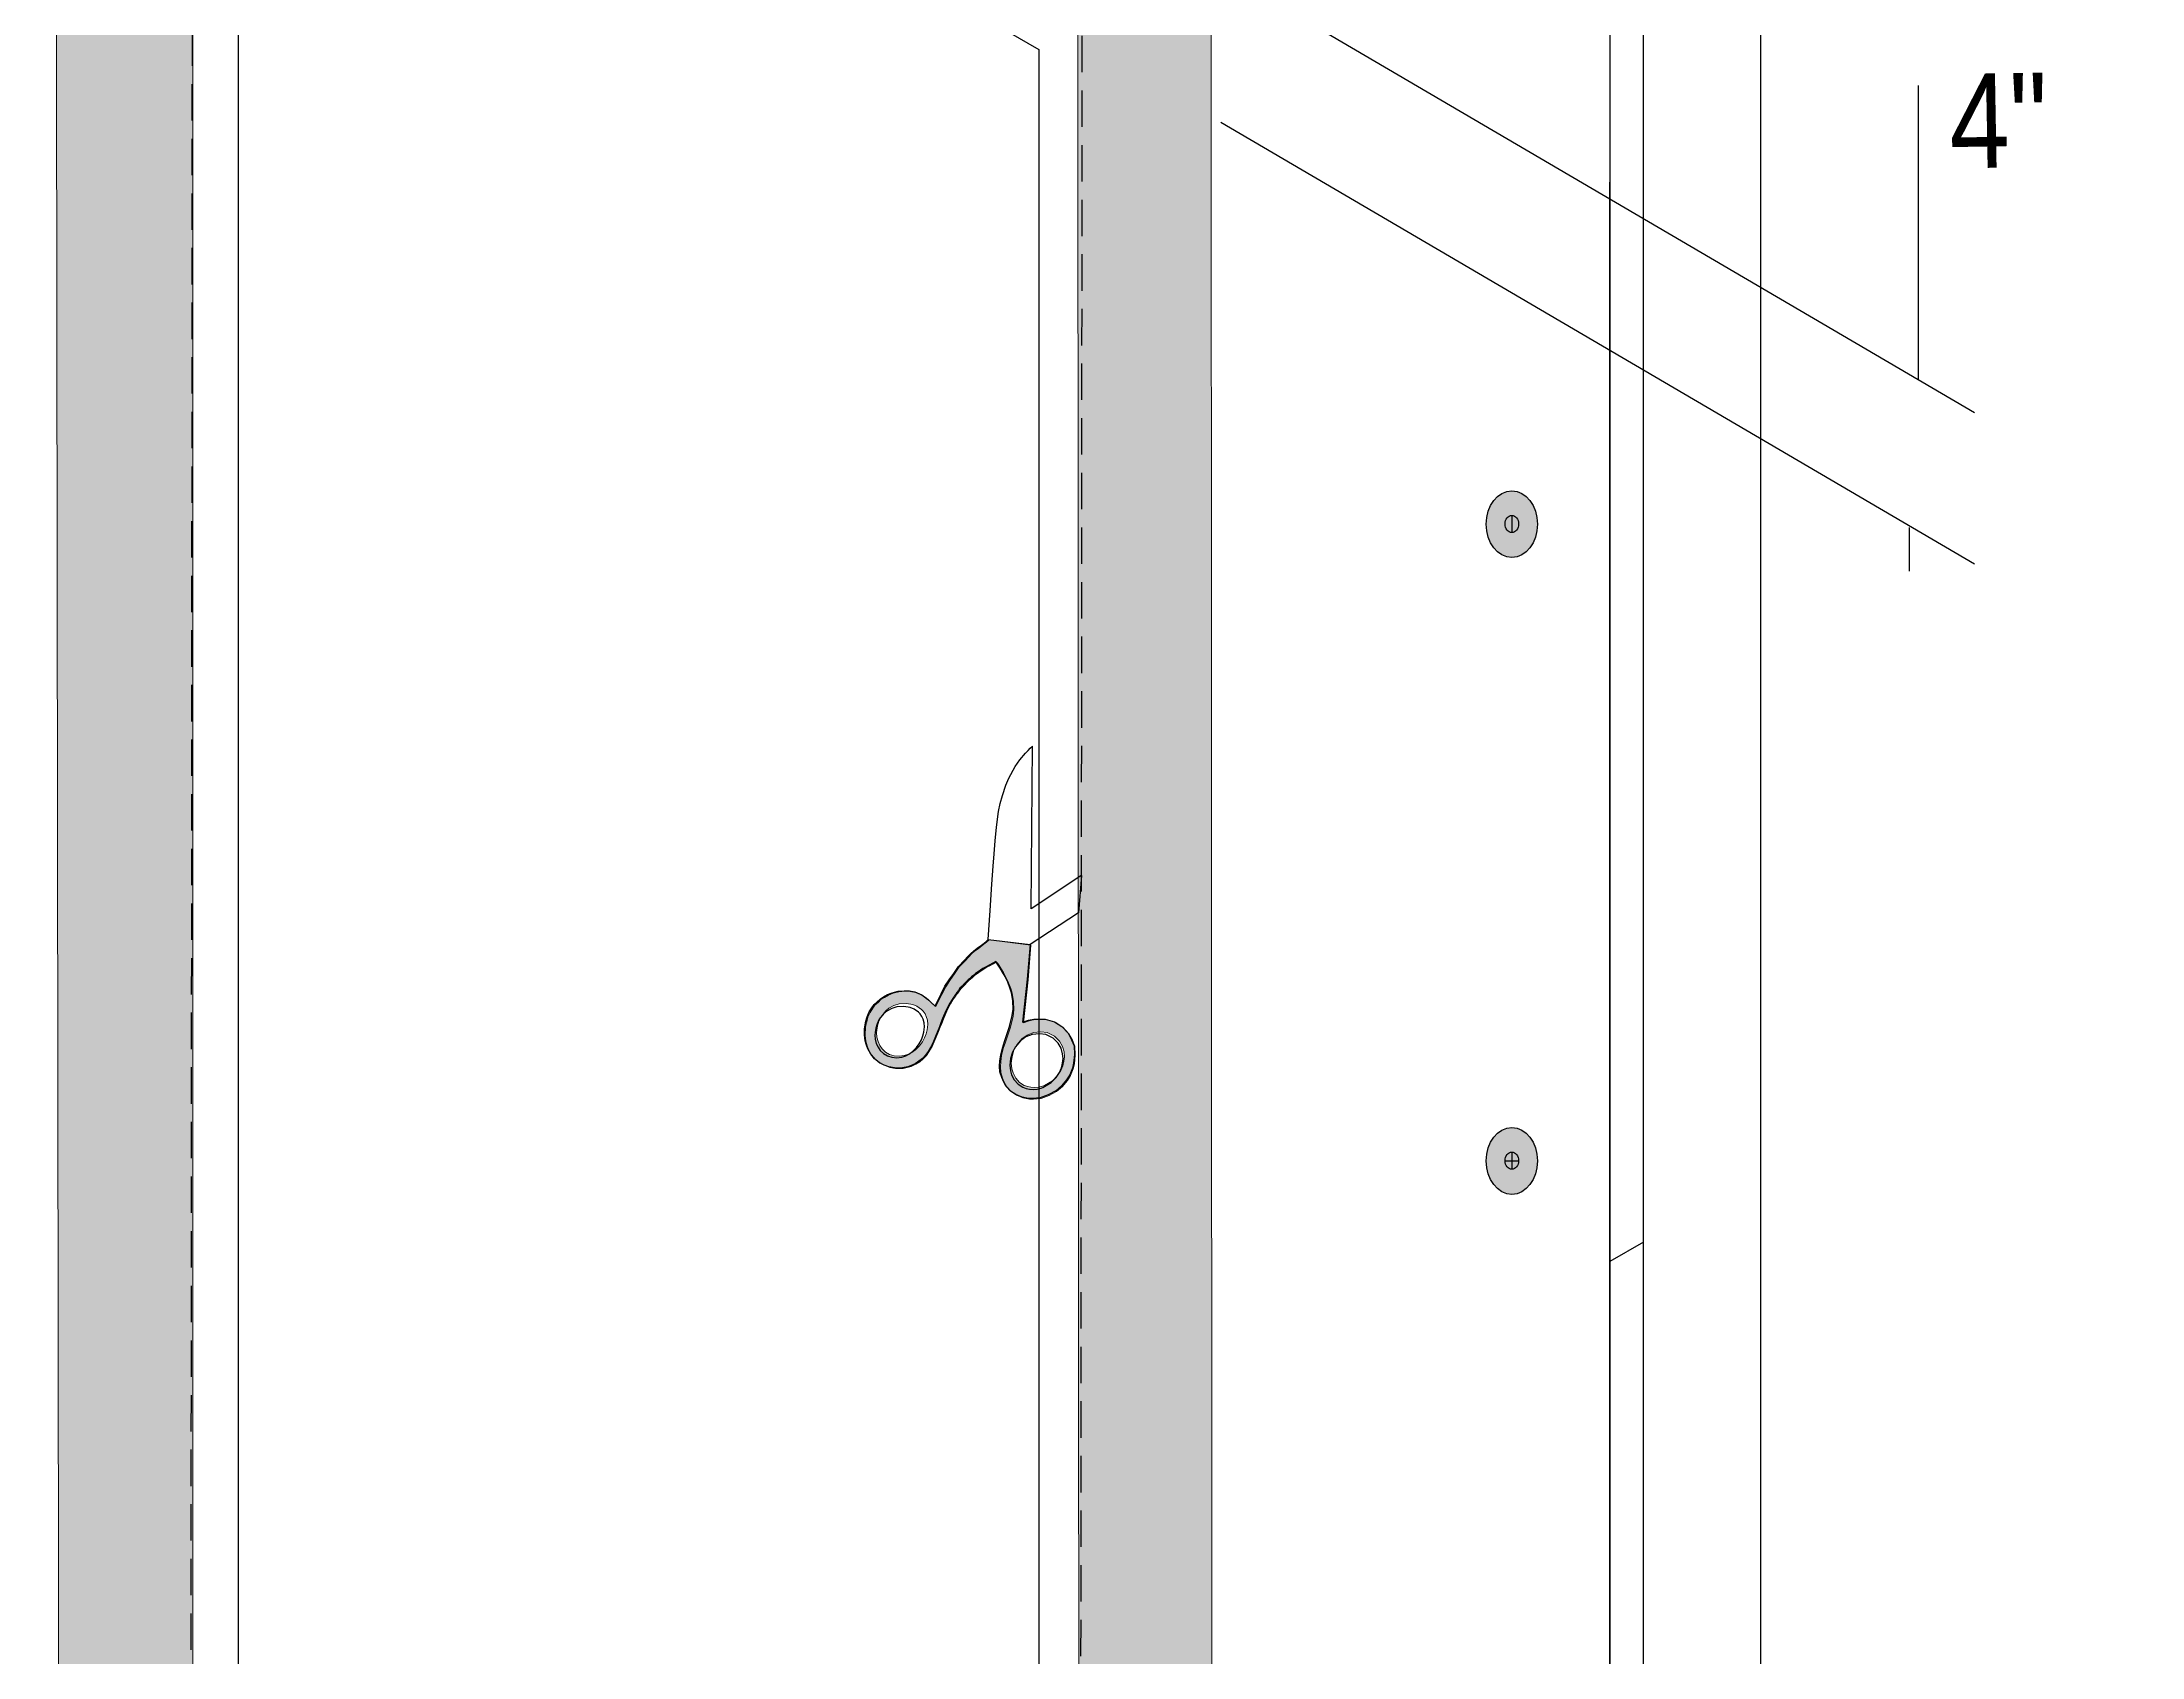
# Model space of a CAD drawing. Extents: x -1114 to 2135, y -829 to 1734.
# Drawn here: x 900.5 to 1200.7, y 1015.8 to 1246.8 of the extents above; entities that cross this region are included whole.
import ezdxf

# ---------------------------------------------------------------- set-up
doc = ezdxf.new("R2010")
doc.units = 0
doc.header["$MEASUREMENT"] = 0
doc.linetypes.add('AI-Linetype-0', pattern=[7.8125, 5.208333, -2.604167])
for name, color, linetype, lineweight in [('.ATI-HATCH', 7, 'Continuous', 0), ('G-ANNO-TTLB', 7, 'Continuous', 0), ('TYVEK', 7, 'Continuous', 0)]:
    doc.layers.add(name, color=color, linetype=linetype, lineweight=lineweight)

msp = doc.modelspace()

# ---------------------------------------------------------------- hatches: boundary and pattern name
at = {"layer": '.ATI-HATCH', "true_color": 0x808080, "transparency": 33554687}
h = msp.add_hatch(color=8, dxfattribs=at)
edge = h.paths.add_edge_path()
edge.add_spline(control_points=[(1040.58, 1104.26), (1040.58, 1104.26), (1039.83, 1103.41), (1039.83, 1103.41), (1039.83, 1103.41), (1039.42, 1102.62), (1039.42, 1102.62), (1039.42, 1102.62), (1039.16, 1101.74), (1039.16, 1101.74), (1039.16, 1101.74), (1039.06, 1100.78), (1039.06, 1100.78), (1039.06, 1100.78), (1039.14, 1099.97), (1039.14, 1099.97), (1039.14, 1099.97), (1039.31, 1099.4), (1039.31, 1099.4), (1039.31, 1099.4), (1039.69, 1098.65), (1039.69, 1098.65), (1039.69, 1098.65), (1040.24, 1098.03), (1040.24, 1098.03), (1040.24, 1098.03), (1040.91, 1097.6), (1040.91, 1097.6), (1040.91, 1097.6), (1041.4, 1097.42), (1041.4, 1097.42), (1041.4, 1097.42), (1041.85, 1097.33), (1041.85, 1097.33), (1041.85, 1097.33), (1042.41, 1097.3), (1042.41, 1097.3), (1042.41, 1097.3), (1042.95, 1097.35), (1042.95, 1097.35), (1042.95, 1097.35), (1043.5, 1097.47), (1043.5, 1097.47), (1043.5, 1097.47), (1043.79, 1097.57), (1043.79, 1097.57), (1043.79, 1097.57), (1044.95, 1098.27), (1044.95, 1098.27), (1044.95, 1098.27), (1045.68, 1099), (1045.68, 1099), (1045.68, 1099), (1046.15, 1099.73), (1046.15, 1099.73), (1046.15, 1099.73), (1046.42, 1100.4), (1046.42, 1100.4), (1046.42, 1100.4), (1046.58, 1101.04), (1046.58, 1101.04), (1046.58, 1101.04), (1046.65, 1101.7), (1046.65, 1101.7), (1046.65, 1101.7), (1046.6, 1102.41), (1046.6, 1102.41), (1046.6, 1102.41), (1046.38, 1103.18), (1046.38, 1103.18), (1046.38, 1103.18), (1045.96, 1103.91), (1045.96, 1103.91), (1045.96, 1103.91), (1045.23, 1104.64), (1045.23, 1104.64), (1045.23, 1104.64), (1044.18, 1105.14), (1044.18, 1105.14), (1044.18, 1105.14), (1043.27, 1105.27), (1043.27, 1105.27), (1043.27, 1105.27), (1042.25, 1105.17), (1042.25, 1105.17), (1042.25, 1105.17), (1041.32, 1104.8), (1041.32, 1104.8), (1041.32, 1104.8), (1040.58, 1104.26), (1040.58, 1104.26)], knot_values=[0, 0, 0, 0, 1, 1, 1, 2, 2, 2, 3, 3, 3, 4, 4, 4, 5, 5, 5, 6, 6, 6, 7, 7, 7, 8, 8, 8, 9, 9, 9, 10, 10, 10, 11, 11, 11, 12, 12, 12, 13, 13, 13, 14, 14, 14, 15, 15, 15, 16, 16, 16, 17, 17, 17, 18, 18, 18, 19, 19, 19, 20, 20, 20, 21, 21, 21, 22, 22, 22, 23, 23, 23, 24, 24, 24, 25, 25, 25, 26, 26, 26, 27, 27, 27, 28, 28, 28, 29, 29, 29, 30, 30, 30, 30], degree=3, periodic=0)
edge = h.paths.add_edge_path()
edge.add_spline(control_points=[(1026.48, 1108.22), (1026.48, 1108.22), (1026.24, 1108.47), (1026.24, 1108.47), (1026.24, 1108.47), (1025.57, 1108.94), (1025.57, 1108.94), (1025.57, 1108.94), (1024.99, 1109.17), (1024.99, 1109.17), (1024.99, 1109.17), (1024.07, 1109.31), (1024.07, 1109.31), (1024.07, 1109.31), (1023.05, 1109.25), (1023.05, 1109.25), (1023.05, 1109.25), (1022.28, 1109.01), (1022.28, 1109.01), (1022.28, 1109.01), (1021.57, 1108.62), (1021.57, 1108.62), (1021.57, 1108.62), (1021.12, 1108.26), (1021.12, 1108.26), (1021.12, 1108.26), (1020.44, 1107.42), (1020.44, 1107.42), (1020.44, 1107.42), (1020.11, 1106.77), (1020.11, 1106.77), (1020.11, 1106.77), (1019.92, 1106.12), (1019.92, 1106.12), (1019.92, 1106.12), (1019.83, 1105.5), (1019.83, 1105.5), (1019.83, 1105.5), (1019.8, 1105.09), (1019.8, 1105.09), (1019.8, 1105.09), (1019.84, 1104.49), (1019.84, 1104.49), (1019.84, 1104.49), (1020.01, 1103.85), (1020.01, 1103.85), (1020.01, 1103.85), (1020.27, 1103.28), (1020.27, 1103.28), (1020.27, 1103.28), (1020.59, 1102.82), (1020.59, 1102.82), (1020.59, 1102.82), (1021.06, 1102.37), (1021.06, 1102.37), (1021.06, 1102.37), (1021.66, 1102.02), (1021.66, 1102.02), (1021.66, 1102.02), (1022.3, 1101.82), (1022.3, 1101.82), (1022.3, 1101.82), (1023.03, 1101.76), (1023.03, 1101.76), (1023.03, 1101.76), (1023.76, 1101.85), (1023.76, 1101.85), (1023.76, 1101.85), (1024.35, 1102.04), (1024.35, 1102.04), (1024.35, 1102.04), (1024.82, 1102.29), (1024.82, 1102.29), (1024.82, 1102.29), (1025.35, 1102.69), (1025.35, 1102.69), (1025.35, 1102.69), (1025.93, 1103.26), (1025.93, 1103.26), (1025.93, 1103.26), (1026.34, 1103.81), (1026.34, 1103.81), (1026.34, 1103.81), (1026.66, 1104.4), (1026.66, 1104.4), (1026.66, 1104.4), (1026.88, 1104.99), (1026.88, 1104.99), (1026.88, 1104.99), (1027.01, 1105.52), (1027.01, 1105.52), (1027.01, 1105.52), (1027.08, 1105.94), (1027.08, 1105.94), (1027.08, 1105.94), (1027.11, 1106.31), (1027.11, 1106.31), (1027.11, 1106.31), (1027.07, 1106.92), (1027.07, 1106.92), (1027.07, 1106.92), (1026.91, 1107.47), (1026.91, 1107.47), (1026.91, 1107.47), (1026.73, 1107.85), (1026.73, 1107.85), (1026.73, 1107.85), (1026.48, 1108.22), (1026.48, 1108.22)], knot_values=[0, 0, 0, 0, 1, 1, 1, 2, 2, 2, 3, 3, 3, 4, 4, 4, 5, 5, 5, 6, 6, 6, 7, 7, 7, 8, 8, 8, 9, 9, 9, 10, 10, 10, 11, 11, 11, 12, 12, 12, 13, 13, 13, 14, 14, 14, 15, 15, 15, 16, 16, 16, 17, 17, 17, 18, 18, 18, 19, 19, 19, 20, 20, 20, 21, 21, 21, 22, 22, 22, 23, 23, 23, 24, 24, 24, 25, 25, 25, 26, 26, 26, 27, 27, 27, 28, 28, 28, 29, 29, 29, 30, 30, 30, 31, 31, 31, 32, 32, 32, 33, 33, 33, 34, 34, 34, 35, 35, 35, 36, 36, 36, 36], degree=3, periodic=0)
edge.add_line((1026.48, 1108.22), (1026.48, 1108.22))
edge = h.paths.add_edge_path()
edge.add_spline(control_points=[(1036.91, 1115.26), (1036.91, 1115.26), (1036.53, 1114.99), (1036.53, 1114.99), (1036.53, 1114.99), (1035.98, 1114.72), (1035.98, 1114.72), (1035.98, 1114.72), (1035.58, 1114.5), (1035.58, 1114.5), (1035.58, 1114.5), (1035.12, 1114.22), (1035.12, 1114.22), (1035.12, 1114.22), (1034.76, 1113.99), (1034.76, 1113.99), (1034.76, 1113.99), (1034.41, 1113.75), (1034.41, 1113.75), (1034.41, 1113.75), (1034.07, 1113.5), (1034.07, 1113.5), (1034.07, 1113.5), (1033.82, 1113.3), (1033.82, 1113.3), (1033.82, 1113.3), (1033.49, 1113.03), (1033.49, 1113.03), (1033.49, 1113.03), (1033.21, 1112.78), (1033.21, 1112.78), (1033.21, 1112.78), (1033.01, 1112.6), (1033.01, 1112.6), (1033.01, 1112.6), (1032.69, 1112.29), (1032.69, 1112.29), (1032.69, 1112.29), (1032.4, 1111.99), (1032.4, 1111.99), (1032.4, 1111.99), (1032.16, 1111.73), (1032.16, 1111.73), (1032.16, 1111.73), (1031.83, 1111.43), (1031.83, 1111.43), (1031.83, 1111.43), (1031.62, 1111.09), (1031.62, 1111.09), (1031.62, 1111.09), (1031.4, 1110.81), (1031.4, 1110.81), (1031.4, 1110.81), (1031.23, 1110.58), (1031.23, 1110.58), (1031.23, 1110.58), (1031.06, 1110.34), (1031.06, 1110.34), (1031.06, 1110.34), (1030.98, 1110.23), (1030.98, 1110.23), (1030.98, 1110.23), (1030.71, 1109.81), (1030.71, 1109.81), (1030.71, 1109.81), (1030.38, 1109.26), (1030.38, 1109.26), (1030.38, 1109.26), (1029.83, 1108.2), (1029.83, 1108.2), (1029.83, 1108.2), (1029.35, 1107.06), (1029.35, 1107.06), (1029.35, 1107.06), (1029.11, 1106.45), (1029.11, 1106.45), (1029.11, 1106.45), (1028.91, 1105.9), (1028.91, 1105.9), (1028.91, 1105.9), (1028.66, 1105.3), (1028.66, 1105.3), (1028.66, 1105.3), (1028.32, 1104.51), (1028.32, 1104.51), (1028.32, 1104.51), (1028.04, 1103.82), (1028.04, 1103.82), (1028.04, 1103.82), (1027.75, 1103.18), (1027.75, 1103.18), (1027.75, 1103.18), (1027.29, 1102.38), (1027.29, 1102.38), (1027.29, 1102.38), (1026.92, 1101.86), (1026.92, 1101.86), (1026.92, 1101.86), (1026.47, 1101.38), (1026.47, 1101.38), (1026.47, 1101.38), (1025.97, 1100.97), (1025.97, 1100.97), (1025.97, 1100.97), (1025.43, 1100.63), (1025.43, 1100.63), (1025.43, 1100.63), (1024.76, 1100.32), (1024.76, 1100.32), (1024.76, 1100.32), (1024.36, 1100.19), (1024.36, 1100.19), (1024.36, 1100.19), (1023.6, 1100.02), (1023.6, 1100.02), (1023.6, 1100.02), (1023.11, 1099.99), (1023.11, 1099.99), (1023.11, 1099.99), (1022.48, 1100.01), (1022.48, 1100.01), (1022.48, 1100.01), (1021.68, 1100.17), (1021.68, 1100.17), (1021.68, 1100.17), (1020.97, 1100.42), (1020.97, 1100.42), (1020.97, 1100.42), (1020.28, 1100.79), (1020.28, 1100.79), (1020.28, 1100.79), (1019.63, 1101.32), (1019.63, 1101.32), (1019.63, 1101.32), (1019.07, 1101.97), (1019.07, 1101.97), (1019.07, 1101.97), (1018.65, 1102.74), (1018.65, 1102.74), (1018.65, 1102.74), (1018.46, 1103.25), (1018.46, 1103.25), (1018.46, 1103.25), (1018.27, 1103.9), (1018.27, 1103.9), (1018.27, 1103.9), (1018.22, 1104.34), (1018.22, 1104.34), (1018.22, 1104.34), (1018.18, 1104.69), (1018.18, 1104.69), (1018.18, 1104.69), (1018.17, 1104.86), (1018.17, 1104.86), (1018.17, 1104.86), (1018.17, 1105.23), (1018.17, 1105.23), (1018.17, 1105.23), (1018.19, 1105.56), (1018.19, 1105.56), (1018.19, 1105.56), (1018.21, 1105.87), (1018.21, 1105.87), (1018.21, 1105.87), (1018.26, 1106.2), (1018.26, 1106.2), (1018.26, 1106.2), (1018.38, 1106.71), (1018.38, 1106.71), (1018.38, 1106.71), (1018.56, 1107.34), (1018.56, 1107.34), (1018.56, 1107.34), (1018.86, 1108.02), (1018.86, 1108.02), (1018.86, 1108.02), (1019.25, 1108.63), (1019.25, 1108.63), (1019.25, 1108.63), (1019.57, 1109.08), (1019.57, 1109.08), (1019.57, 1109.08), (1020, 1109.47), (1020, 1109.47), (1020, 1109.47), (1020.42, 1109.87), (1020.42, 1109.87), (1020.42, 1109.87), (1020.91, 1110.18), (1020.91, 1110.18), (1020.91, 1110.18), (1021.49, 1110.52), (1021.49, 1110.52), (1021.49, 1110.52), (1022.15, 1110.77), (1022.15, 1110.77), (1022.15, 1110.77), (1023, 1110.97), (1023, 1110.97), (1023, 1110.97), (1023.84, 1111.05), (1023.84, 1111.05), (1023.84, 1111.05), (1024.62, 1111.02), (1024.62, 1111.02), (1024.62, 1111.02), (1025.38, 1110.88), (1025.38, 1110.88), (1025.38, 1110.88), (1026.37, 1110.46), (1026.37, 1110.46), (1026.37, 1110.46), (1026.76, 1110.2), (1026.76, 1110.2), (1026.76, 1110.2), (1027.19, 1109.87), (1027.19, 1109.87), (1027.19, 1109.87), (1027.69, 1109.38), (1027.69, 1109.38), (1027.69, 1109.38), (1028.27, 1108.87), (1028.27, 1108.87), (1028.27, 1108.87), (1028.72, 1109.77), (1028.72, 1109.77), (1028.72, 1109.77), (1029.14, 1110.61), (1029.14, 1110.61), (1029.14, 1110.61), (1029.68, 1111.69), (1029.68, 1111.69), (1029.68, 1111.69), (1030.29, 1112.62), (1030.29, 1112.62), (1030.29, 1112.62), (1030.93, 1113.54), (1030.93, 1113.54), (1030.93, 1113.54), (1031.62, 1114.53), (1031.62, 1114.53), (1031.62, 1114.53), (1032.45, 1115.4), (1032.45, 1115.4), (1032.45, 1115.4), (1032.95, 1115.93), (1032.95, 1115.93), (1032.95, 1115.93), (1033.43, 1116.45), (1033.43, 1116.45), (1033.43, 1116.45), (1033.75, 1116.73), (1033.75, 1116.73), (1033.75, 1116.73), (1034.31, 1117.15), (1034.31, 1117.15), (1034.31, 1117.15), (1034.89, 1117.59), (1034.89, 1117.59), (1034.89, 1117.59), (1035.51, 1118.06), (1035.51, 1118.06), (1035.51, 1118.06), (1035.88, 1118.4), (1035.88, 1118.4), (1035.88, 1118.4), (1041.86, 1117.66), (1041.86, 1117.66), (1041.86, 1117.66), (1041.45, 1112.69), (1041.45, 1112.69), (1041.45, 1112.69), (1040.78, 1106.56), (1040.78, 1106.56), (1040.78, 1106.56), (1041.61, 1106.83), (1041.61, 1106.83), (1041.61, 1106.83), (1042.41, 1107.01), (1042.41, 1107.01), (1042.41, 1107.01), (1044.02, 1107.02), (1044.02, 1107.02), (1044.02, 1107.02), (1045.33, 1106.62), (1045.33, 1106.62), (1045.33, 1106.62), (1046.41, 1105.94), (1046.41, 1105.94), (1046.41, 1105.94), (1047.29, 1104.97), (1047.29, 1104.97), (1047.29, 1104.97), (1047.79, 1104.05), (1047.79, 1104.05), (1047.79, 1104.05), (1048.15, 1103.19), (1048.15, 1103.19), (1048.15, 1103.19), (1048.2, 1101.92), (1048.2, 1101.92), (1048.2, 1101.92), (1048.07, 1100.7), (1048.07, 1100.7), (1048.07, 1100.7), (1047.91, 1099.96), (1047.91, 1099.96), (1047.91, 1099.96), (1047.52, 1099.02), (1047.52, 1099.02), (1047.52, 1099.02), (1047.09, 1098.3), (1047.09, 1098.3), (1047.09, 1098.3), (1046.36, 1097.43), (1046.36, 1097.43), (1046.36, 1097.43), (1045.54, 1096.72), (1045.54, 1096.72), (1045.54, 1096.72), (1044.46, 1096.17), (1044.46, 1096.17), (1044.46, 1096.17), (1043.31, 1095.72), (1043.31, 1095.72), (1043.31, 1095.72), (1042.23, 1095.62), (1042.23, 1095.62), (1042.23, 1095.62), (1041.64, 1095.64), (1041.64, 1095.64), (1041.64, 1095.64), (1040.7, 1095.83), (1040.7, 1095.83), (1040.7, 1095.83), (1039.8, 1096.19), (1039.8, 1096.19), (1039.8, 1096.19), (1039.06, 1096.71), (1039.06, 1096.71), (1039.06, 1096.71), (1038.44, 1097.38), (1038.44, 1097.38), (1038.44, 1097.38), (1038.04, 1098.05), (1038.04, 1098.05), (1038.04, 1098.05), (1037.8, 1098.63), (1037.8, 1098.63), (1037.8, 1098.63), (1037.54, 1099.46), (1037.54, 1099.46), (1037.54, 1099.46), (1037.5, 1100.27), (1037.5, 1100.27), (1037.5, 1100.27), (1037.55, 1101.03), (1037.55, 1101.03), (1037.55, 1101.03), (1037.67, 1101.85), (1037.67, 1101.85), (1037.67, 1101.85), (1037.9, 1102.85), (1037.9, 1102.85), (1037.9, 1102.85), (1038.22, 1103.8), (1038.22, 1103.8), (1038.22, 1103.8), (1038.55, 1104.8), (1038.55, 1104.8), (1038.55, 1104.8), (1038.93, 1105.92), (1038.93, 1105.92), (1038.93, 1105.92), (1039.31, 1107.49), (1039.31, 1107.49), (1039.31, 1107.49), (1039.42, 1108.41), (1039.42, 1108.41), (1039.42, 1108.41), (1039.39, 1109.61), (1039.39, 1109.61), (1039.39, 1109.61), (1039.18, 1110.77), (1039.18, 1110.77), (1039.18, 1110.77), (1038.97, 1111.47), (1038.97, 1111.47), (1038.97, 1111.47), (1038.66, 1112.26), (1038.66, 1112.26), (1038.66, 1112.26), (1038.28, 1113.07), (1038.28, 1113.07), (1038.28, 1113.07), (1037.93, 1113.73), (1037.93, 1113.73), (1037.93, 1113.73), (1037.6, 1114.28), (1037.6, 1114.28), (1037.6, 1114.28), (1037.31, 1114.73), (1037.31, 1114.73), (1037.31, 1114.73), (1037.11, 1115.01), (1037.11, 1115.01), (1037.11, 1115.01), (1037, 1115.16), (1037, 1115.16), (1037, 1115.16), (1036.91, 1115.26), (1036.91, 1115.26)], knot_values=[0, 0, 0, 0, 1, 1, 1, 2, 2, 2, 3, 3, 3, 4, 4, 4, 5, 5, 5, 6, 6, 6, 7, 7, 7, 8, 8, 8, 9, 9, 9, 10, 10, 10, 11, 11, 11, 12, 12, 12, 13, 13, 13, 14, 14, 14, 15, 15, 15, 16, 16, 16, 17, 17, 17, 18, 18, 18, 19, 19, 19, 20, 20, 20, 21, 21, 21, 22, 22, 22, 23, 23, 23, 24, 24, 24, 25, 25, 25, 26, 26, 26, 27, 27, 27, 28, 28, 28, 29, 29, 29, 30, 30, 30, 31, 31, 31, 32, 32, 32, 33, 33, 33, 34, 34, 34, 35, 35, 35, 36, 36, 36, 37, 37, 37, 38, 38, 38, 39, 39, 39, 40, 40, 40, 41, 41, 41, 42, 42, 42, 43, 43, 43, 44, 44, 44, 45, 45, 45, 46, 46, 46, 47, 47, 47, 48, 48, 48, 49, 49, 49, 50, 50, 50, 51, 51, 51, 52, 52, 52, 53, 53, 53, 54, 54, 54, 55, 55, 55, 56, 56, 56, 57, 57, 57, 58, 58, 58, 59, 59, 59, 60, 60, 60, 61, 61, 61, 62, 62, 62, 63, 63, 63, 64, 64, 64, 65, 65, 65, 66, 66, 66, 67, 67, 67, 68, 68, 68, 69, 69, 69, 70, 70, 70, 71, 71, 71, 72, 72, 72, 73, 73, 73, 74, 74, 74, 75, 75, 75, 76, 76, 76, 77, 77, 77, 78, 78, 78, 79, 79, 79, 80, 80, 80, 81, 81, 81, 82, 82, 82, 83, 83, 83, 84, 84, 84, 85, 85, 85, 86, 86, 86, 87, 87, 87, 88, 88, 88, 89, 89, 89, 90, 90, 90, 91, 91, 91, 92, 92, 92, 93, 93, 93, 94, 94, 94, 95, 95, 95, 96, 96, 96, 97, 97, 97, 98, 98, 98, 99, 99, 99, 100, 100, 100, 101, 101, 101, 102, 102, 102, 103, 103, 103, 104, 104, 104, 105, 105, 105, 106, 106, 106, 107, 107, 107, 108, 108, 108, 109, 109, 109, 110, 110, 110, 111, 111, 111, 112, 112, 112, 113, 113, 113, 114, 114, 114, 115, 115, 115, 116, 116, 116, 117, 117, 117, 118, 118, 118, 119, 119, 119, 120, 120, 120, 121, 121, 121, 122, 122, 122, 123, 123, 123, 124, 124, 124, 125, 125, 125, 126, 126, 126, 127, 127, 127, 128, 128, 128, 129, 129, 129, 130, 130, 130, 131, 131, 131, 132, 132, 132, 133, 133, 133, 134, 134, 134, 135, 135, 135, 136, 136, 136, 137, 137, 137, 137], degree=3, periodic=0)
edge.add_line((1036.91, 1115.26), (1036.91, 1115.26))
at = {"layer": 'G-ANNO-TTLB', "true_color": 0xff00ff, "transparency": 33554687}
h = msp.add_hatch(color=6, dxfattribs=at)
edge = h.paths.add_edge_path()
edge.add_spline(control_points=[(1815.43, -731.7), (1815.43, -731.7), (-1114.08, -731.7), (-1114.08, -731.7), (-1114.08, -731.7), (-1114.08, 1725.3), (-1114.08, 1725.3), (-1114.08, 1725.3), (1815.43, 1725.3), (1815.43, 1725.3), (1815.43, 1725.3), (1815.43, -731.7), (1815.43, -731.7)], knot_values=[0, 0, 0, 0, 1, 1, 1, 2, 2, 2, 3, 3, 3, 4, 4, 4, 4], degree=3, periodic=0)
edge = h.paths.add_edge_path()
edge.add_spline(control_points=[(-1105.08, 1716.3), (-1105.08, 1716.3), (-1105.08, -722.7), (-1105.08, -722.7), (-1105.08, -722.7), (1806.43, -722.7), (1806.43, -722.7), (1806.43, -722.7), (1806.43, 1716.3), (1806.43, 1716.3), (1806.43, 1716.3), (-1105.08, 1716.3), (-1105.08, 1716.3)], knot_values=[0, 0, 0, 0, 1, 1, 1, 2, 2, 2, 3, 3, 3, 4, 4, 4, 4], degree=3, periodic=0)
edge.add_line((-1105.08, 1716.3), (-1105.08, 1716.3))
at = {"layer": 'TYVEK', "true_color": 0xff0000, "transparency": 33554687}
h = msp.add_hatch(color=1, dxfattribs=at)
h.dxf.hatch_style = 2
edge = h.paths.add_edge_path()
edge.add_spline(control_points=[(1067.77, 893.1), (1067.77, 893.1), (1067.63, 1258.48), (1067.63, 1258.48), (1067.63, 1258.48), (902.39, 1353.43), (902.39, 1353.43), (902.39, 1353.43), (902.9, 988.7), (902.9, 988.7), (902.9, 988.7), (922.04, 977.26), (922.04, 977.26), (922.04, 977.26), (922.04, 1321.92), (922.04, 1321.92), (922.04, 1321.92), (1048.59, 1248.06), (1048.59, 1248.06), (1048.59, 1248.06), (1048.77, 904.59), (1048.77, 904.59), (1048.77, 904.59), (1067.77, 893.1), (1067.77, 893.1)], knot_values=[0, 0, 0, 0, 1, 1, 1, 2, 2, 2, 3, 3, 3, 4, 4, 4, 5, 5, 5, 6, 6, 6, 7, 7, 7, 8, 8, 8, 8], degree=3, periodic=0)
at = {"layer": 'TYVEK', "true_color": 0x003b71, "transparency": 33554687}
h = msp.add_hatch(color=156, dxfattribs=at)
h.dxf.hatch_style = 2
edge = h.paths.add_edge_path()
edge.add_ellipse((1110.62, 1177.87), major_axis=(0, 4.78), ratio=0.766948, start_angle=0, end_angle=360)
h = msp.add_hatch(color=156, dxfattribs=at)
h.dxf.hatch_style = 2
edge = h.paths.add_edge_path()
edge.add_ellipse((1110.62, 1086.79), major_axis=(0, 4.78), ratio=0.766948, start_angle=0, end_angle=360)

# ---------------------------------------------------------------- linework, layer by layer
at = {"layer": '.ATI-HATCH'}
for points, knots in [([(1036.91, 1115.26), (1036.91, 1115.26), (1036.53, 1114.99), (1036.53, 1114.99), (1036.53, 1114.99), (1035.98, 1114.72), (1035.98, 1114.72), (1035.98, 1114.72), (1035.58, 1114.5), (1035.58, 1114.5), (1035.58, 1114.5), (1035.12, 1114.22), (1035.12, 1114.22), (1035.12, 1114.22), (1034.76, 1113.99), (1034.76, 1113.99), (1034.76, 1113.99), (1034.41, 1113.75), (1034.41, 1113.75), (1034.41, 1113.75), (1034.07, 1113.5), (1034.07, 1113.5), (1034.07, 1113.5), (1033.82, 1113.3), (1033.82, 1113.3), (1033.82, 1113.3), (1033.49, 1113.03), (1033.49, 1113.03), (1033.49, 1113.03), (1033.21, 1112.78), (1033.21, 1112.78), (1033.21, 1112.78), (1033.01, 1112.6), (1033.01, 1112.6), (1033.01, 1112.6), (1032.69, 1112.29), (1032.69, 1112.29), (1032.69, 1112.29), (1032.4, 1111.99), (1032.4, 1111.99), (1032.4, 1111.99), (1032.16, 1111.73), (1032.16, 1111.73), (1032.16, 1111.73), (1031.83, 1111.43), (1031.83, 1111.43), (1031.83, 1111.43), (1031.62, 1111.09), (1031.62, 1111.09), (1031.62, 1111.09), (1031.4, 1110.81), (1031.4, 1110.81), (1031.4, 1110.81), (1031.23, 1110.58), (1031.23, 1110.58), (1031.23, 1110.58), (1031.06, 1110.34), (1031.06, 1110.34), (1031.06, 1110.34), (1030.98, 1110.23), (1030.98, 1110.23), (1030.98, 1110.23), (1030.71, 1109.81), (1030.71, 1109.81), (1030.71, 1109.81), (1030.38, 1109.26), (1030.38, 1109.26), (1030.38, 1109.26), (1029.83, 1108.2), (1029.83, 1108.2), (1029.83, 1108.2), (1029.35, 1107.06), (1029.35, 1107.06), (1029.35, 1107.06), (1029.11, 1106.45), (1029.11, 1106.45), (1029.11, 1106.45), (1028.91, 1105.9), (1028.91, 1105.9), (1028.91, 1105.9), (1028.66, 1105.3), (1028.66, 1105.3), (1028.66, 1105.3), (1028.32, 1104.51), (1028.32, 1104.51), (1028.32, 1104.51), (1028.04, 1103.82), (1028.04, 1103.82), (1028.04, 1103.82), (1027.75, 1103.18), (1027.75, 1103.18), (1027.75, 1103.18), (1027.29, 1102.38), (1027.29, 1102.38), (1027.29, 1102.38), (1026.92, 1101.86), (1026.92, 1101.86), (1026.92, 1101.86), (1026.47, 1101.38), (1026.47, 1101.38), (1026.47, 1101.38), (1025.97, 1100.97), (1025.97, 1100.97), (1025.97, 1100.97), (1025.43, 1100.63), (1025.43, 1100.63), (1025.43, 1100.63), (1024.76, 1100.32), (1024.76, 1100.32), (1024.76, 1100.32), (1024.36, 1100.19), (1024.36, 1100.19), (1024.36, 1100.19), (1023.6, 1100.02), (1023.6, 1100.02), (1023.6, 1100.02), (1023.11, 1099.99), (1023.11, 1099.99), (1023.11, 1099.99), (1022.48, 1100.01), (1022.48, 1100.01), (1022.48, 1100.01), (1021.68, 1100.17), (1021.68, 1100.17), (1021.68, 1100.17), (1020.97, 1100.42), (1020.97, 1100.42), (1020.97, 1100.42), (1020.28, 1100.79), (1020.28, 1100.79), (1020.28, 1100.79), (1019.63, 1101.32), (1019.63, 1101.32), (1019.63, 1101.32), (1019.07, 1101.97), (1019.07, 1101.97), (1019.07, 1101.97), (1018.65, 1102.74), (1018.65, 1102.74), (1018.65, 1102.74), (1018.46, 1103.25), (1018.46, 1103.25), (1018.46, 1103.25), (1018.27, 1103.9), (1018.27, 1103.9), (1018.27, 1103.9), (1018.22, 1104.34), (1018.22, 1104.34), (1018.22, 1104.34), (1018.18, 1104.69), (1018.18, 1104.69), (1018.18, 1104.69), (1018.17, 1104.86), (1018.17, 1104.86), (1018.17, 1104.86), (1018.17, 1105.23), (1018.17, 1105.23), (1018.17, 1105.23), (1018.19, 1105.56), (1018.19, 1105.56), (1018.19, 1105.56), (1018.21, 1105.87), (1018.21, 1105.87), (1018.21, 1105.87), (1018.26, 1106.2), (1018.26, 1106.2), (1018.26, 1106.2), (1018.38, 1106.71), (1018.38, 1106.71), (1018.38, 1106.71), (1018.56, 1107.34), (1018.56, 1107.34), (1018.56, 1107.34), (1018.86, 1108.02), (1018.86, 1108.02), (1018.86, 1108.02), (1019.25, 1108.63), (1019.25, 1108.63), (1019.25, 1108.63), (1019.57, 1109.08), (1019.57, 1109.08), (1019.57, 1109.08), (1020, 1109.47), (1020, 1109.47), (1020, 1109.47), (1020.42, 1109.87), (1020.42, 1109.87), (1020.42, 1109.87), (1020.91, 1110.18), (1020.91, 1110.18), (1020.91, 1110.18), (1021.49, 1110.52), (1021.49, 1110.52), (1021.49, 1110.52), (1022.15, 1110.77), (1022.15, 1110.77), (1022.15, 1110.77), (1023, 1110.97), (1023, 1110.97), (1023, 1110.97), (1023.84, 1111.05), (1023.84, 1111.05), (1023.84, 1111.05), (1024.62, 1111.02), (1024.62, 1111.02), (1024.62, 1111.02), (1025.38, 1110.88), (1025.38, 1110.88), (1025.38, 1110.88), (1026.37, 1110.46), (1026.37, 1110.46), (1026.37, 1110.46), (1026.76, 1110.2), (1026.76, 1110.2), (1026.76, 1110.2), (1027.19, 1109.87), (1027.19, 1109.87), (1027.19, 1109.87), (1027.69, 1109.38), (1027.69, 1109.38), (1027.69, 1109.38), (1028.27, 1108.87), (1028.27, 1108.87), (1028.27, 1108.87), (1028.72, 1109.77), (1028.72, 1109.77), (1028.72, 1109.77), (1029.14, 1110.61), (1029.14, 1110.61), (1029.14, 1110.61), (1029.68, 1111.69), (1029.68, 1111.69), (1029.68, 1111.69), (1030.29, 1112.62), (1030.29, 1112.62), (1030.29, 1112.62), (1030.93, 1113.54), (1030.93, 1113.54), (1030.93, 1113.54), (1031.62, 1114.53), (1031.62, 1114.53), (1031.62, 1114.53), (1032.45, 1115.4), (1032.45, 1115.4), (1032.45, 1115.4), (1032.95, 1115.93), (1032.95, 1115.93), (1032.95, 1115.93), (1033.43, 1116.45), (1033.43, 1116.45), (1033.43, 1116.45), (1033.75, 1116.73), (1033.75, 1116.73), (1033.75, 1116.73), (1034.31, 1117.15), (1034.31, 1117.15), (1034.31, 1117.15), (1034.89, 1117.59), (1034.89, 1117.59), (1034.89, 1117.59), (1035.51, 1118.06), (1035.51, 1118.06), (1035.51, 1118.06), (1035.88, 1118.4), (1035.88, 1118.4), (1035.88, 1118.4), (1041.86, 1117.66), (1041.86, 1117.66), (1041.86, 1117.66), (1041.45, 1112.69), (1041.45, 1112.69), (1041.45, 1112.69), (1040.78, 1106.56), (1040.78, 1106.56), (1040.78, 1106.56), (1041.61, 1106.83), (1041.61, 1106.83), (1041.61, 1106.83), (1042.41, 1107.01), (1042.41, 1107.01), (1042.41, 1107.01), (1044.02, 1107.02), (1044.02, 1107.02), (1044.02, 1107.02), (1045.33, 1106.62), (1045.33, 1106.62), (1045.33, 1106.62), (1046.41, 1105.94), (1046.41, 1105.94), (1046.41, 1105.94), (1047.29, 1104.97), (1047.29, 1104.97), (1047.29, 1104.97), (1047.79, 1104.05), (1047.79, 1104.05), (1047.79, 1104.05), (1048.15, 1103.19), (1048.15, 1103.19), (1048.15, 1103.19), (1048.2, 1101.92), (1048.2, 1101.92), (1048.2, 1101.92), (1048.07, 1100.7), (1048.07, 1100.7), (1048.07, 1100.7), (1047.91, 1099.96), (1047.91, 1099.96), (1047.91, 1099.96), (1047.52, 1099.02), (1047.52, 1099.02), (1047.52, 1099.02), (1047.09, 1098.3), (1047.09, 1098.3), (1047.09, 1098.3), (1046.36, 1097.43), (1046.36, 1097.43), (1046.36, 1097.43), (1045.54, 1096.72), (1045.54, 1096.72), (1045.54, 1096.72), (1044.46, 1096.17), (1044.46, 1096.17), (1044.46, 1096.17), (1043.31, 1095.72), (1043.31, 1095.72), (1043.31, 1095.72), (1042.23, 1095.62), (1042.23, 1095.62), (1042.23, 1095.62), (1041.64, 1095.64), (1041.64, 1095.64), (1041.64, 1095.64), (1040.7, 1095.83), (1040.7, 1095.83), (1040.7, 1095.83), (1039.8, 1096.19), (1039.8, 1096.19), (1039.8, 1096.19), (1039.06, 1096.71), (1039.06, 1096.71), (1039.06, 1096.71), (1038.44, 1097.38), (1038.44, 1097.38), (1038.44, 1097.38), (1038.04, 1098.05), (1038.04, 1098.05), (1038.04, 1098.05), (1037.8, 1098.63), (1037.8, 1098.63), (1037.8, 1098.63), (1037.54, 1099.46), (1037.54, 1099.46), (1037.54, 1099.46), (1037.5, 1100.27), (1037.5, 1100.27), (1037.5, 1100.27), (1037.55, 1101.03), (1037.55, 1101.03), (1037.55, 1101.03), (1037.67, 1101.85), (1037.67, 1101.85), (1037.67, 1101.85), (1037.9, 1102.85), (1037.9, 1102.85), (1037.9, 1102.85), (1038.22, 1103.8), (1038.22, 1103.8), (1038.22, 1103.8), (1038.55, 1104.8), (1038.55, 1104.8), (1038.55, 1104.8), (1038.93, 1105.92), (1038.93, 1105.92), (1038.93, 1105.92), (1039.31, 1107.49), (1039.31, 1107.49), (1039.31, 1107.49), (1039.42, 1108.41), (1039.42, 1108.41), (1039.42, 1108.41), (1039.39, 1109.61), (1039.39, 1109.61), (1039.39, 1109.61), (1039.18, 1110.77), (1039.18, 1110.77), (1039.18, 1110.77), (1038.97, 1111.47), (1038.97, 1111.47), (1038.97, 1111.47), (1038.66, 1112.26), (1038.66, 1112.26), (1038.66, 1112.26), (1038.28, 1113.07), (1038.28, 1113.07), (1038.28, 1113.07), (1037.93, 1113.73), (1037.93, 1113.73), (1037.93, 1113.73), (1037.6, 1114.28), (1037.6, 1114.28), (1037.6, 1114.28), (1037.31, 1114.73), (1037.31, 1114.73), (1037.31, 1114.73), (1037.11, 1115.01), (1037.11, 1115.01), (1037.11, 1115.01), (1037, 1115.16), (1037, 1115.16), (1037, 1115.16), (1036.91, 1115.26), (1036.91, 1115.26)], [0, 0, 0, 0, 1, 1, 1, 2, 2, 2, 3, 3, 3, 4, 4, 4, 5, 5, 5, 6, 6, 6, 7, 7, 7, 8, 8, 8, 9, 9, 9, 10, 10, 10, 11, 11, 11, 12, 12, 12, 13, 13, 13, 14, 14, 14, 15, 15, 15, 16, 16, 16, 17, 17, 17, 18, 18, 18, 19, 19, 19, 20, 20, 20, 21, 21, 21, 22, 22, 22, 23, 23, 23, 24, 24, 24, 25, 25, 25, 26, 26, 26, 27, 27, 27, 28, 28, 28, 29, 29, 29, 30, 30, 30, 31, 31, 31, 32, 32, 32, 33, 33, 33, 34, 34, 34, 35, 35, 35, 36, 36, 36, 37, 37, 37, 38, 38, 38, 39, 39, 39, 40, 40, 40, 41, 41, 41, 42, 42, 42, 43, 43, 43, 44, 44, 44, 45, 45, 45, 46, 46, 46, 47, 47, 47, 48, 48, 48, 49, 49, 49, 50, 50, 50, 51, 51, 51, 52, 52, 52, 53, 53, 53, 54, 54, 54, 55, 55, 55, 56, 56, 56, 57, 57, 57, 58, 58, 58, 59, 59, 59, 60, 60, 60, 61, 61, 61, 62, 62, 62, 63, 63, 63, 64, 64, 64, 65, 65, 65, 66, 66, 66, 67, 67, 67, 68, 68, 68, 69, 69, 69, 70, 70, 70, 71, 71, 71, 72, 72, 72, 73, 73, 73, 74, 74, 74, 75, 75, 75, 76, 76, 76, 77, 77, 77, 78, 78, 78, 79, 79, 79, 80, 80, 80, 81, 81, 81, 82, 82, 82, 83, 83, 83, 84, 84, 84, 85, 85, 85, 86, 86, 86, 87, 87, 87, 88, 88, 88, 89, 89, 89, 90, 90, 90, 91, 91, 91, 92, 92, 92, 93, 93, 93, 94, 94, 94, 95, 95, 95, 96, 96, 96, 97, 97, 97, 98, 98, 98, 99, 99, 99, 100, 100, 100, 101, 101, 101, 102, 102, 102, 103, 103, 103, 104, 104, 104, 105, 105, 105, 106, 106, 106, 107, 107, 107, 108, 108, 108, 109, 109, 109, 110, 110, 110, 111, 111, 111, 112, 112, 112, 113, 113, 113, 114, 114, 114, 115, 115, 115, 116, 116, 116, 117, 117, 117, 118, 118, 118, 119, 119, 119, 120, 120, 120, 121, 121, 121, 122, 122, 122, 123, 123, 123, 124, 124, 124, 125, 125, 125, 126, 126, 126, 127, 127, 127, 128, 128, 128, 129, 129, 129, 130, 130, 130, 131, 131, 131, 132, 132, 132, 133, 133, 133, 134, 134, 134, 135, 135, 135, 136, 136, 136, 137, 137, 137, 137]), ([(1026.48, 1108.22), (1026.48, 1108.22), (1026.24, 1108.47), (1026.24, 1108.47), (1026.24, 1108.47), (1025.57, 1108.94), (1025.57, 1108.94), (1025.57, 1108.94), (1024.99, 1109.17), (1024.99, 1109.17), (1024.99, 1109.17), (1024.07, 1109.31), (1024.07, 1109.31), (1024.07, 1109.31), (1023.05, 1109.25), (1023.05, 1109.25), (1023.05, 1109.25), (1022.28, 1109.01), (1022.28, 1109.01), (1022.28, 1109.01), (1021.57, 1108.62), (1021.57, 1108.62), (1021.57, 1108.62), (1021.12, 1108.26), (1021.12, 1108.26), (1021.12, 1108.26), (1020.44, 1107.42), (1020.44, 1107.42), (1020.44, 1107.42), (1020.11, 1106.77), (1020.11, 1106.77), (1020.11, 1106.77), (1019.92, 1106.12), (1019.92, 1106.12), (1019.92, 1106.12), (1019.83, 1105.5), (1019.83, 1105.5), (1019.83, 1105.5), (1019.8, 1105.09), (1019.8, 1105.09), (1019.8, 1105.09), (1019.84, 1104.49), (1019.84, 1104.49), (1019.84, 1104.49), (1020.01, 1103.85), (1020.01, 1103.85), (1020.01, 1103.85), (1020.27, 1103.28), (1020.27, 1103.28), (1020.27, 1103.28), (1020.59, 1102.82), (1020.59, 1102.82), (1020.59, 1102.82), (1021.06, 1102.37), (1021.06, 1102.37), (1021.06, 1102.37), (1021.66, 1102.02), (1021.66, 1102.02), (1021.66, 1102.02), (1022.3, 1101.82), (1022.3, 1101.82), (1022.3, 1101.82), (1023.03, 1101.76), (1023.03, 1101.76), (1023.03, 1101.76), (1023.76, 1101.85), (1023.76, 1101.85), (1023.76, 1101.85), (1024.35, 1102.04), (1024.35, 1102.04), (1024.35, 1102.04), (1024.82, 1102.29), (1024.82, 1102.29), (1024.82, 1102.29), (1025.35, 1102.69), (1025.35, 1102.69), (1025.35, 1102.69), (1025.93, 1103.26), (1025.93, 1103.26), (1025.93, 1103.26), (1026.34, 1103.81), (1026.34, 1103.81), (1026.34, 1103.81), (1026.66, 1104.4), (1026.66, 1104.4), (1026.66, 1104.4), (1026.88, 1104.99), (1026.88, 1104.99), (1026.88, 1104.99), (1027.01, 1105.52), (1027.01, 1105.52), (1027.01, 1105.52), (1027.08, 1105.94), (1027.08, 1105.94), (1027.08, 1105.94), (1027.11, 1106.31), (1027.11, 1106.31), (1027.11, 1106.31), (1027.07, 1106.92), (1027.07, 1106.92), (1027.07, 1106.92), (1026.91, 1107.47), (1026.91, 1107.47), (1026.91, 1107.47), (1026.73, 1107.85), (1026.73, 1107.85), (1026.73, 1107.85), (1026.48, 1108.22), (1026.48, 1108.22)], [0, 0, 0, 0, 1, 1, 1, 2, 2, 2, 3, 3, 3, 4, 4, 4, 5, 5, 5, 6, 6, 6, 7, 7, 7, 8, 8, 8, 9, 9, 9, 10, 10, 10, 11, 11, 11, 12, 12, 12, 13, 13, 13, 14, 14, 14, 15, 15, 15, 16, 16, 16, 17, 17, 17, 18, 18, 18, 19, 19, 19, 20, 20, 20, 21, 21, 21, 22, 22, 22, 23, 23, 23, 24, 24, 24, 25, 25, 25, 26, 26, 26, 27, 27, 27, 28, 28, 28, 29, 29, 29, 30, 30, 30, 31, 31, 31, 32, 32, 32, 33, 33, 33, 34, 34, 34, 35, 35, 35, 36, 36, 36, 36]), ([(1040.58, 1104.26), (1040.58, 1104.26), (1039.83, 1103.41), (1039.83, 1103.41), (1039.83, 1103.41), (1039.42, 1102.62), (1039.42, 1102.62), (1039.42, 1102.62), (1039.16, 1101.74), (1039.16, 1101.74), (1039.16, 1101.74), (1039.06, 1100.78), (1039.06, 1100.78), (1039.06, 1100.78), (1039.14, 1099.97), (1039.14, 1099.97), (1039.14, 1099.97), (1039.31, 1099.4), (1039.31, 1099.4), (1039.31, 1099.4), (1039.69, 1098.65), (1039.69, 1098.65), (1039.69, 1098.65), (1040.24, 1098.03), (1040.24, 1098.03), (1040.24, 1098.03), (1040.91, 1097.6), (1040.91, 1097.6), (1040.91, 1097.6), (1041.4, 1097.42), (1041.4, 1097.42), (1041.4, 1097.42), (1041.85, 1097.33), (1041.85, 1097.33), (1041.85, 1097.33), (1042.41, 1097.3), (1042.41, 1097.3), (1042.41, 1097.3), (1042.95, 1097.35), (1042.95, 1097.35), (1042.95, 1097.35), (1043.5, 1097.47), (1043.5, 1097.47), (1043.5, 1097.47), (1043.79, 1097.57), (1043.79, 1097.57), (1043.79, 1097.57), (1044.95, 1098.27), (1044.95, 1098.27), (1044.95, 1098.27), (1045.68, 1099), (1045.68, 1099), (1045.68, 1099), (1046.15, 1099.73), (1046.15, 1099.73), (1046.15, 1099.73), (1046.42, 1100.4), (1046.42, 1100.4), (1046.42, 1100.4), (1046.58, 1101.04), (1046.58, 1101.04), (1046.58, 1101.04), (1046.65, 1101.7), (1046.65, 1101.7), (1046.65, 1101.7), (1046.6, 1102.41), (1046.6, 1102.41), (1046.6, 1102.41), (1046.38, 1103.18), (1046.38, 1103.18), (1046.38, 1103.18), (1045.96, 1103.91), (1045.96, 1103.91), (1045.96, 1103.91), (1045.23, 1104.64), (1045.23, 1104.64), (1045.23, 1104.64), (1044.18, 1105.14), (1044.18, 1105.14), (1044.18, 1105.14), (1043.27, 1105.27), (1043.27, 1105.27), (1043.27, 1105.27), (1042.25, 1105.17), (1042.25, 1105.17), (1042.25, 1105.17), (1041.32, 1104.8), (1041.32, 1104.8), (1041.32, 1104.8), (1040.58, 1104.26), (1040.58, 1104.26)], [0, 0, 0, 0, 1, 1, 1, 2, 2, 2, 3, 3, 3, 4, 4, 4, 5, 5, 5, 6, 6, 6, 7, 7, 7, 8, 8, 8, 9, 9, 9, 10, 10, 10, 11, 11, 11, 12, 12, 12, 13, 13, 13, 14, 14, 14, 15, 15, 15, 16, 16, 16, 17, 17, 17, 18, 18, 18, 19, 19, 19, 20, 20, 20, 21, 21, 21, 22, 22, 22, 23, 23, 23, 24, 24, 24, 25, 25, 25, 26, 26, 26, 27, 27, 27, 28, 28, 28, 29, 29, 29, 30, 30, 30, 30])]:
    msp.add_open_spline(points, degree=3, knots=knots, dxfattribs=at)
at = {"layer": 'G-ANNO-TTLB'}
for points in [[(1815.43, -731.7), (1815.43, -731.7), (-1114.08, -731.7), (-1114.08, -731.7), (-1114.08, -731.7), (-1114.08, 1725.3), (-1114.08, 1725.3), (-1114.08, 1725.3), (1815.43, 1725.3), (1815.43, 1725.3), (1815.43, 1725.3), (1815.43, -731.7), (1815.43, -731.7)], [(-1105.08, 1716.3), (-1105.08, 1716.3), (-1105.08, -722.7), (-1105.08, -722.7), (-1105.08, -722.7), (1806.43, -722.7), (1806.43, -722.7), (1806.43, -722.7), (1806.43, 1716.3), (1806.43, 1716.3), (1806.43, 1716.3), (-1105.08, 1716.3), (-1105.08, 1716.3)]]:
    msp.add_open_spline(points, degree=3, knots=[0, 0, 0, 0, 1, 1, 1, 2, 2, 2, 3, 3, 3, 4, 4, 4, 4], dxfattribs=at)
at = {"layer": 'TYVEK', "color": 33, "lineweight": 25, "true_color": 0xcc9966}
msp.add_line((1146.23, 872.73), (1146.23, 1297.09), dxfattribs=at)
at = {"layer": 'TYVEK', "color": 2, "lineweight": 25, "true_color": 0xffff00}
for p, q in [((1129.43, 863.01), (1129.43, 1287.37)), ((1129.43, 1075.19), (1124.62, 1072.4))]:
    msp.add_line(p, q, dxfattribs=at)
at = {"layer": 'TYVEK', "color": 18, "lineweight": 25, "true_color": 0x000000}
for p, q in [((1124.62, 1284.59), (1124.62, 860.22)), ((1124.62, 860.22), (1124.62, 1226.81))]:
    msp.add_line(p, q, dxfattribs=at)
at = {"layer": 'TYVEK', "color": 1, "lineweight": 25, "true_color": 0xff0000}
for p, q in [((1069.02, 1257.03), (1176.78, 1193.83)), ((1168.69, 1240.63), (1168.69, 1198.58)), ((1069.02, 1235.39), (1176.78, 1172.2)), ((1167.43, 1177.41), (1167.43, 1171.16))]:
    msp.add_line(p, q, dxfattribs=at)
at = {"layer": 'TYVEK', "color": 18, "lineweight": 25, "true_color": 0x080808}
for p, q in [((1110.62, 1179.13), (1110.62, 1176.67)), ((1110.62, 1088.05), (1110.62, 1085.59)), ((1109.65, 1086.82), (1111.59, 1086.82))]:
    msp.add_line(p, q, dxfattribs=at)
at = {"layer": 'TYVEK', "color": 1, "lineweight": 30, "true_color": 0xff0000}
msp.add_line((1035.77, 1118.48), (1041.75, 1117.74), dxfattribs=at)
at = {"layer": 'TYVEK', "color": 252, "linetype": 'AI-Linetype-0', "lineweight": 25, "true_color": 0x848484}
msp.add_lwpolyline([(921.77, 977.79), (922.03, 1321.65), (1049.15, 1247.72), (1048.89, 904.19)], close=True, dxfattribs=at)
at = {"layer": 'TYVEK', "color": 18, "lineweight": 25, "true_color": 0x080808}
msp.add_lwpolyline([(1042.99, 908.05), (928.57, 974.12), (928.57, 1311.75), (1042.99, 1245.78)], close=True, dxfattribs=at)
at = {"layer": 'TYVEK', "color": 1, "lineweight": 30, "true_color": 0xff0000}
for points in [[(1040.67, 1106.63), (1041.5, 1106.91), (1042.3, 1107.09), (1043.9, 1107.09), (1045.22, 1106.7), (1046.3, 1106.02), (1047.18, 1105.05), (1047.68, 1104.12), (1048.04, 1103.27), (1048.08, 1102), (1047.96, 1100.78), (1047.79, 1100.04), (1047.41, 1099.1), (1046.97, 1098.38), (1046.25, 1097.51), (1045.43, 1096.8), (1044.35, 1096.25), (1043.2, 1095.8), (1042.12, 1095.7), (1041.53, 1095.72), (1040.59, 1095.9), (1039.69, 1096.27), (1038.95, 1096.79), (1038.33, 1097.46), (1037.93, 1098.13), (1037.69, 1098.71), (1037.43, 1099.54), (1037.39, 1100.34), (1037.44, 1101.11), (1037.56, 1101.93), (1037.79, 1102.93), (1038.1, 1103.88), (1038.44, 1104.88), (1038.82, 1106), (1039.2, 1107.57), (1039.31, 1108.49), (1039.28, 1109.69), (1039.07, 1110.84), (1038.86, 1111.55), (1038.55, 1112.34), (1038.17, 1113.15), (1037.82, 1113.81), (1037.49, 1114.36), (1037.2, 1114.81), (1037, 1115.09), (1036.88, 1115.24), (1036.83, 1115.3), (1036.73, 1115.29), (1036.42, 1115.07), (1035.87, 1114.79), (1035.47, 1114.57), (1035.01, 1114.3), (1034.65, 1114.07), (1034.3, 1113.83), (1033.96, 1113.58), (1033.71, 1113.38), (1033.38, 1113.11), (1033.1, 1112.86), (1032.9, 1112.68), (1032.58, 1112.37), (1032.29, 1112.07), (1032.05, 1111.81), (1031.72, 1111.5), (1031.51, 1111.17), (1031.29, 1110.89), (1031.12, 1110.66), (1030.95, 1110.42), (1030.87, 1110.31), (1030.6, 1109.89), (1030.27, 1109.34), (1029.72, 1108.28), (1029.24, 1107.14), (1029, 1106.52), (1028.8, 1105.98), (1028.54, 1105.38), (1028.21, 1104.58), (1027.93, 1103.89), (1027.63, 1103.26), (1027.18, 1102.46), (1026.81, 1101.94), (1026.36, 1101.46), (1025.86, 1101.05), (1025.32, 1100.7), (1024.65, 1100.4), (1024.25, 1100.27), (1023.49, 1100.1), (1023, 1100.07), (1022.37, 1100.09), (1021.57, 1100.25), (1020.86, 1100.5), (1020.17, 1100.87), (1019.52, 1101.4), (1018.96, 1102.05), (1018.54, 1102.82), (1018.35, 1103.33), (1018.16, 1103.98), (1018.11, 1104.42), (1018.06, 1104.77), (1018.06, 1104.94), (1018.06, 1105.3), (1018.08, 1105.64), (1018.1, 1105.95), (1018.15, 1106.28), (1018.26, 1106.79), (1018.45, 1107.42), (1018.75, 1108.1), (1019.14, 1108.7), (1019.46, 1109.16), (1019.89, 1109.55), (1020.31, 1109.95), (1020.8, 1110.26), (1021.38, 1110.6), (1022.04, 1110.85), (1022.89, 1111.05), (1023.72, 1111.13), (1024.5, 1111.1), (1025.27, 1110.96), (1026.26, 1110.54), (1026.65, 1110.28), (1027.08, 1109.95), (1027.58, 1109.45), (1028.16, 1108.95), (1028.61, 1109.85), (1029.03, 1110.69), (1029.57, 1111.77), (1030.18, 1112.7), (1030.82, 1113.62), (1031.51, 1114.61), (1032.34, 1115.48), (1032.84, 1116.01), (1033.32, 1116.52), (1033.64, 1116.81), (1034.2, 1117.23), (1034.78, 1117.67), (1035.4, 1118.13), (1035.77, 1118.48), (1036.03, 1122.62), (1036.27, 1126.36), (1036.46, 1128.96), (1036.59, 1130.72), (1036.75, 1132.57), (1036.93, 1134.55), (1037.22, 1136.75), (1037.47, 1137.93), (1037.79, 1139.08), (1038.28, 1140.53), (1038.69, 1141.52), (1039.62, 1143.21), (1040.27, 1144.14), (1041.07, 1145.12), (1041.45, 1145.52), (1041.76, 1145.83), (1042.08, 1146.14)], [(1049.15, 1127.65), (1041.88, 1122.86), (1042.08, 1146.14)], [(1049.08, 1127.61), (1048.67, 1122.3), (1041.75, 1117.74), (1041.34, 1112.77), (1040.67, 1106.63)], [(1025.8, 1108.06), (1025.15, 1108.52), (1024.58, 1108.74), (1023.69, 1108.88), (1022.7, 1108.82), (1021.96, 1108.59), (1021.27, 1108.21), (1020.84, 1107.86), (1020.18, 1107.05), (1019.86, 1106.42), (1019.67, 1105.79), (1019.58, 1105.18), (1019.55, 1104.79), (1019.6, 1104.21), (1019.76, 1103.58), (1020.01, 1103.04), (1020.32, 1102.59), (1020.78, 1102.15), (1021.36, 1101.81), (1021.97, 1101.62), (1022.68, 1101.56), (1023.39, 1101.65), (1023.96, 1101.83), (1024.42, 1102.07), (1024.93, 1102.46), (1025.49, 1103.02), (1025.89, 1103.55), (1026.2, 1104.12), (1026.42, 1104.69), (1026.55, 1105.21), (1026.61, 1105.61), (1026.64, 1105.97), (1026.6, 1106.56), (1026.45, 1107.09), (1026.27, 1107.46), (1026.03, 1107.83), (1025.8, 1108.06)]]:
    msp.add_lwpolyline(points, dxfattribs=at)
msp.add_lwpolyline([(1043.59, 1097.29), (1044.75, 1097.99), (1045.48, 1098.72), (1045.95, 1099.46), (1046.22, 1100.12), (1046.38, 1100.76), (1046.45, 1101.42), (1046.4, 1102.13), (1046.18, 1102.9), (1045.77, 1103.63), (1045.03, 1104.36), (1043.98, 1104.86), (1043.08, 1104.99), (1042.05, 1104.89), (1041.12, 1104.53), (1040.38, 1103.99), (1039.64, 1103.13), (1039.22, 1102.35), (1038.96, 1101.46), (1038.86, 1100.5), (1038.94, 1099.69), (1039.11, 1099.12), (1039.49, 1098.38), (1040.04, 1097.75), (1040.71, 1097.32), (1041.2, 1097.14), (1041.66, 1097.05), (1042.21, 1097.02), (1042.75, 1097.07), (1043.31, 1097.19)], close=True, dxfattribs=at)
at = {"layer": 'TYVEK', "color": 18, "lineweight": 25, "true_color": 0x000000}
for centre in [(1110.62, 1177.87), (1110.62, 1086.79)]:
    msp.add_ellipse(centre, major_axis=(0, 4.78), ratio=0.766948, dxfattribs=at)
at = {"layer": 'TYVEK', "color": 18, "lineweight": 25, "true_color": 0x080808}
for centre in [(1110.62, 1177.9), (1110.62, 1086.82)]:
    msp.add_ellipse(centre, major_axis=(0, 1.23), ratio=0.788846, dxfattribs=at)
at = {"layer": 'TYVEK'}
msp.add_open_spline([(1067.77, 893.1), (1067.77, 893.1), (1067.63, 1258.48), (1067.63, 1258.48), (1067.63, 1258.48), (902.39, 1353.43), (902.39, 1353.43), (902.39, 1353.43), (902.9, 988.7), (902.9, 988.7), (902.9, 988.7), (922.04, 977.26), (922.04, 977.26), (922.04, 977.26), (922.04, 1321.92), (922.04, 1321.92), (922.04, 1321.92), (1048.59, 1248.06), (1048.59, 1248.06), (1048.59, 1248.06), (1048.77, 904.59), (1048.77, 904.59), (1048.77, 904.59), (1067.77, 893.1), (1067.77, 893.1)], degree=3, knots=[0, 0, 0, 0, 1, 1, 1, 2, 2, 2, 3, 3, 3, 4, 4, 4, 5, 5, 5, 6, 6, 6, 7, 7, 7, 8, 8, 8, 8], dxfattribs=at)

# ---------------------------------------------------------------- texts
at = {"layer": 'TYVEK', "insert": (1173.28, 1228.74), "char_height": 0.2, "attachment_point": 7, "rotation": 0.9999}
msp.add_mtext('\\C1;\\c255;\\FArial Narrow|b0|i0|c1;\\H13.500034;\\W1.000002;4"', dxfattribs=at)

doc.saveas('drawing.dxf')
